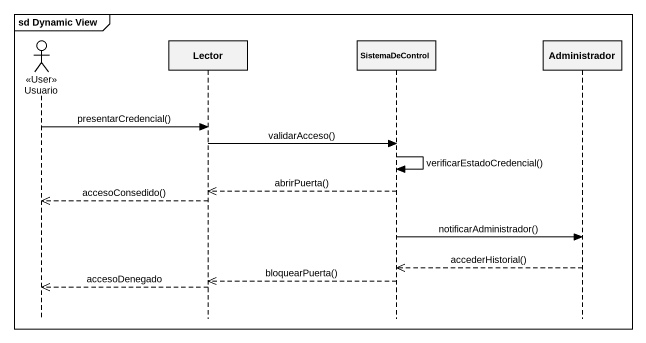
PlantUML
@startuml
mainframe sd Dynamic View
hide footbox
actor Usuario <<User>>
participant Lector
participant SistemaDeControl
participant Administrador

Usuario -> Lector : presentarCredencial()
Lector -> SistemaDeControl : validarAcceso()
SistemaDeControl -> SistemaDeControl : verificarEstadoCredencial()
SistemaDeControl -->> Lector : abrirPuerta()
Lector -->> Usuario : accesoConsedido()
SistemaDeControl -> Administrador : notificarAdministrador()
Administrador -->> SistemaDeControl : accederHistorial()
SistemaDeControl -->> Lector : bloquearPuerta()
Lector -->> Usuario : accesoDenegado
@enduml
